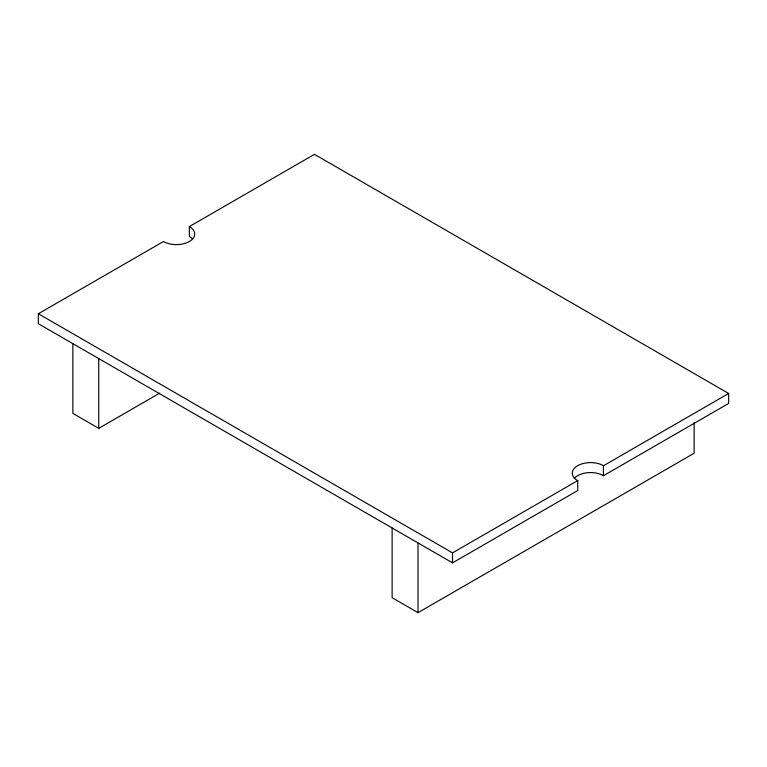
<?xml version="1.0" encoding="UTF-8"?>
<svg xmlns="http://www.w3.org/2000/svg" width="767" height="767" viewBox="0 0 767 767"><rect width="100%" height="100%" fill="white"/><g stroke="black" fill="none" stroke-linecap="round" stroke-linejoin="round"><path stroke-width="1.15" d="M728.65 393.461L603.428 465.761L601.501 464.687A18.303 10.565 0 0 0 577.436 465.818A18.303 10.565 0 0 0 576.247 479.739L577.752 480.583L577.752 490.544L452.53 562.844L38.35 323.722L38.35 313.751L163.467 241.519A18.303 10.565 0 0 0 189.353 241.519A18.303 10.565 0 0 0 189.353 226.572L314.47 154.34L728.65 393.461L728.65 403.423L603.428 475.722L601.501 474.648A18.303 10.565 0 0 0 574.215 478.407M72.865 343.645L72.865 413.394L98.751 428.341L159.766 393.107M38.35 313.751L452.53 552.882L577.752 480.583M392.129 527.974L392.129 597.714L418.015 612.66L694.135 453.249L694.135 422.512M603.428 465.761L603.428 475.722M452.53 552.882L452.53 562.844M418.015 542.911L418.015 612.66M189.353 226.572L189.353 236.533A18.303 10.565 0 0 1 192.258 238.729M98.751 358.592L98.751 428.341"/></g></svg>
